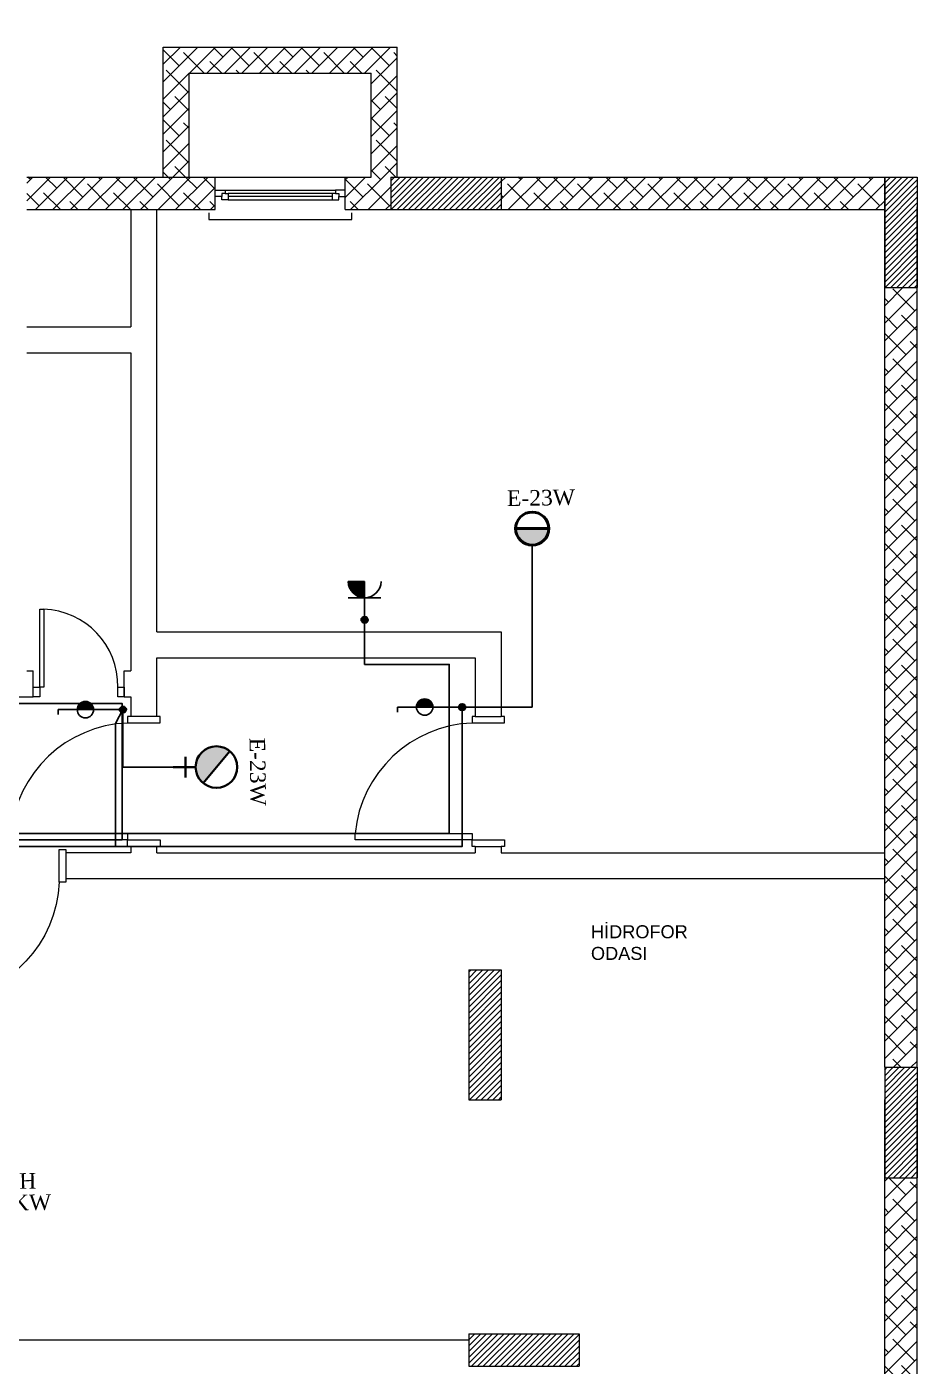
# Model space of a CAD drawing. Header units: millimetres. Extents: x 3395 to 31170, y 2853 to 7104.
# Drawn here: x 9350 to 10035, y 4999 to 6030 of the extents above; entities that cross this region are included whole.
import ezdxf

# ---------------------------------------------------------------- set-up
doc = ezdxf.new("R2010")
doc.units = ezdxf.units.MM
for name, color, linetype in [('AydınlatmaT.', 1, 'Continuous'), ('Elektrik T.', 4, 'Continuous'), ('H', 3, 'Continuous'), ('HidraforY.', 140, 'Continuous'), ('priz', 4, 'Continuous'), ('S', 2, 'Continuous'), ('YazılarY.', 7, 'Continuous')]:
    doc.layers.add(name, color=color, linetype=linetype)
for name, color, linetype, lineweight in [('deha_elk armatür', 51, 'Continuous', 35), ('Duvar', 7, 'Continuous', 20), ('ELK', 1, 'Continuous', 50), ('elk035', 3, 'Continuous', 30), ('KAPEN', 30, 'Continuous', 13), ('TR', 252, 'Continuous', 5)]:
    doc.layers.add(name, color=color, linetype=linetype, lineweight=lineweight)
doc.styles.add('ALT', font='times.ttf', dxfattribs={"height": 20})
doc.styles.get("Standard").update_dxf_attribs({"font": 'arial.ttf'})
pattern_1 = [(45, (14882.293, 21975.831), (-6.735192, 6.735192), []), (135, (14882.293, 21975.831), (-20.2055763, 6.735192), [23.8125, -14.2875])]

# ---------------------------------------------------------------- blocks, each defined once
blk = doc.blocks.new('LL1-2U')
at = {"layer": 'KAPEN'}
blk.add_lwpolyline([(5, 92.5), (10, 92.5), (10, 2.5), (5, 2.5)], close=True, dxfattribs=at)
for points in [[(0, 0), (0, 2.5), (5, 2.5), (5, -22.5), (0, -22.5), (0, -20)], [(100, 0), (100, 2.5), (95, 2.5), (95, -22.5), (100, -22.5), (100, -20)]]:
    blk.add_lwpolyline(points, dxfattribs=at)
blk.add_arc((0.8, -1.3), 94.2, 2.3093, 84.4176, dxfattribs=at)
blk = doc.blocks.new('C_ARMATUR')
at = {"layer": 'ELK'}
blk.add_hatch(color=256, dxfattribs=at).paths.add_polyline_path([(-9, 9, 0.198912), (-12.8, 0), (12.8, 0, 0.668179)])
blk.add_line((-12.8, 0), (12.8, 0), dxfattribs=at)
blk.add_lwpolyline([(-9, 9, 1), (9, -9, 1)], format="xyb", close=True, dxfattribs=at)
blk = doc.blocks.new('E-25')
at = {"layer": 'deha_elk armatür', "lineweight": 35}
blk.add_hatch(color=256, dxfattribs=at).paths.add_polyline_path([(-12.3, -10.3, 0.700134), (16, 0, 0.176378), (12.3, 10.3)])
for p, q in [((12.3, 10.3), (-12.3, -10.3)), ((0, -16), (0, -33.3)), ((8, -23.7), (-8, -23.7)), ((0, -23.7), (8, -23.7))]:
    blk.add_line(p, q, dxfattribs=at)
blk.add_circle((0, 0), 16, dxfattribs=at)
blk = doc.blocks.new('NORA')
for p, q in [((0, 0.2275), (-0.0318, 0.2275)), ((0, 0.105), (0, 0.2275))]:
    blk.add_line(p, q)
blk.add_circle((0, 0.0525), 0.0525)
blk = doc.blocks.new('A')
at = {"layer": 'S', "xscale": 100, "yscale": 100, "zscale": 100, "rotation": 180}
blk.add_blockref('NORA', (0, 0), dxfattribs=at)
blk = doc.blocks.new('B')
at = {"layer": 'elk035'}
blk.add_hatch(color=256, dxfattribs=at).paths.add_polyline_path([(2.5, 0, 1), (-2.5, 0, 1)])
blk.add_circle((0, 0), 2.5, dxfattribs=at)

msp = doc.modelspace()

# ---------------------------------------------------------------- hatches: boundary and pattern name
at = {"layer": 'Duvar'}
for points in [[(9401.3, 5504.5, 0.414214), (9395, 5510.8, 0.414214), (9388.7, 5504.5)], [(9662.3, 5506.5, 0.414214), (9656, 5512.8, 0.414214), (9649.7, 5506.5)]]:
    msp.add_hatch(color=1, dxfattribs=at).paths.add_polyline_path(points)
at = {"layer": 'priz'}
msp.add_hatch(color=4, dxfattribs=at).paths.add_polyline_path([(9609.8, 5590.6), (9609.8, 5603.2), (9597.2, 5603.2, 0.414214)])
at = {"layer": 'TR'}
h = msp.add_hatch(dxfattribs=at)
h.set_pattern_fill('ANSI38', color=256, scale=3)
h.set_pattern_definition([(45, (14882.293, 21975.831), (-6.735192, 6.735192), []), (135, (14882.293, 21975.831), (-20.2055763, 6.735192), [23.8125, -14.2875])])
h.paths.add_polyline_path([(9474.9, 5914.3), (9474.9, 5994.3), (9614.9, 5994.3), (9614.9, 5914.3), (9615.3, 5914.3), (9634.9, 5914.3), (9634.9, 5917.3), (9634.9, 6014.3), (9454.9, 6014.3), (9454.9, 5917.3), (9454.9, 5914.3)])
h = msp.add_hatch(dxfattribs=at)
h.set_pattern_fill('ANSI38', color=256, scale=3)
h.set_pattern_definition(pattern_1)
h.paths.add_polyline_path([(9594.9, 5914.3), (9594.9, 5904.3), (9594.9, 5899.3), (9594.9, 5889.3), (9629.9, 5889.3), (9629.9, 5914.3), (9614.9, 5914.3)])
h.paths.add_polyline_path([(9389.6, 5930.7), (9641.1, 5930.7), (9641.1, 5912.4), (9389.6, 5912.4)], flags=9)
h = msp.add_hatch(dxfattribs=at)
h.set_pattern_fill('ANSI38', color=256, scale=3)
h.set_pattern_definition([(45, (14882.293, 21975.831), (-6.735192, 6.735192), []), (135, (14882.293, 21975.831), (-20.2055763, 6.735192), [23.8125, -14.2875])])
h.paths.add_polyline_path([(9494.9, 5889.3), (9494.9, 5914.3), (9350.4, 5914.3), (9349.9, 5914.3), (9349.9, 5889.3), (9429.9, 5889.3), (9449.9, 5889.3)])
h = msp.add_hatch(dxfattribs=at)
h.set_pattern_fill('ANSI38', color=256, scale=3)
h.set_pattern_definition(pattern_1)
h.paths.add_polyline_path([(10009.9, 5889.3), (10009.9, 5914.3), (9714.9, 5914.3), (9714.9, 5889.3)])
h = msp.add_hatch(dxfattribs=at)
h.set_pattern_fill('ANSI38', color=256, scale=3)
h.set_pattern_definition(pattern_1)
h.paths.add_polyline_path([(10034.9, 5829.3), (10009.9, 5829.3), (10009.9, 5394.3), (10009.9, 5374.3), (10009.9, 5369.5), (10034.9, 5369.5)])
h.paths.add_polyline_path([(10034.9, 5369.5), (10009.9, 5369.5), (10009.9, 5229.3), (10034.9, 5229.3)])
h = msp.add_hatch(dxfattribs=at)
h.set_pattern_fill('ANSI38', color=256, scale=3)
h.set_pattern_definition(pattern_1)
h.paths.add_polyline_path([(10009.9, 5144.3), (10009.9, 5019.3), (10009.9, 4999.3), (10009.9, 4769.3), (10034.9, 4769.3), (10034.9, 5144.3)])

# ---------------------------------------------------------------- linework, layer by layer
at = {"layer": 'AydınlatmaT.'}
for p, q in [((9738.7, 5631), (9738.7, 5506.5)), ((9418.2, 5493.9), (9423.9, 5504.5)), ((9423.9, 5460.3), (9423.9, 5504.5)), ((9418.2, 5399.1), (9418.2, 5493.9)), ((9462.4, 5460.3), (9423.9, 5460.3))]:
    msp.add_line(p, q, dxfattribs=at)
for points in [[(9684.9, 5506.5), (9684.9, 5399.3), (9684.9, 5399.3), (9239.9, 5399.3), (9234.9, 5399.3), (9234.9, 5369.3), (9234.9, 5369.3), (8874.6, 5369.3), (8874.6, 5369.3), (8874.6, 5409.6), (8866.8, 5409.6), (8866.8, 5404.6)], [(9684.9, 5506.5), (9738.7, 5506.5)]]:
    msp.add_lwpolyline(points, dxfattribs=at)
at = {"layer": 'Duvar', "ltscale": 2}
for p, q in [((9454.9, 5914.3), (9454.9, 6014.3)), ((9454.9, 6014.3), (9634.9, 6014.3)), ((9634.9, 5914.3), (9634.9, 6014.3)), ((9474.9, 5914.3), (9474.9, 5994.3)), ((9474.9, 5994.3), (9614.9, 5994.3)), ((9614.9, 5914.3), (9614.9, 5994.3)), ((9349.9, 5914.3), (9494.9, 5914.3)), ((9494.9, 5889.3), (9494.9, 5914.3)), ((9594.9, 5914.3), (9614.9, 5914.3)), ((9594.9, 5889.3), (9594.9, 5914.3)), ((9714.9, 5914.3), (10009.9, 5914.3)), ((9349.9, 5889.3), (9494.9, 5889.3)), ((9594.9, 5889.3), (9633.2, 5889.3)), ((9714.9, 5889.3), (10009.9, 5889.3)), ((9449.9, 5564.3), (9714.9, 5564.3)), ((9714.9, 5564.3), (9714.9, 5499.3)), ((9449.9, 5544.3), (9694.9, 5544.3)), ((9694.9, 5544.3), (9694.9, 5499.3)), ((9349.9, 5534.3), (9354.9, 5534.3)), ((9424.9, 5534.3), (9429.9, 5534.3)), ((9324.9, 5514.3), (9349.9, 5514.3)), ((9349.9, 5514.3), (9354.9, 5514.3)), ((9424.9, 5514.3), (9429.9, 5514.3)), ((9449.9, 5499.3), (9429.9, 5499.3)), ((9694.9, 5499.3), (9714.9, 5499.3)), ((9429.9, 5394.3), (9379.9, 5394.3)), ((9379.9, 5394.3), (9379.9, 5374.3)), ((9449.9, 5399.3), (9429.9, 5399.3)), ((9449.9, 5394.3), (9694.9, 5394.3)), ((9694.9, 5399.3), (9694.9, 5394.3)), ((9694.9, 5399.3), (9714.9, 5399.3)), ((9714.9, 5399.3), (9714.9, 5394.3)), ((9714.9, 5394.3), (10009.9, 5394.3)), ((10009.9, 5374.3), (9379.9, 5374.3)), ((9689.9, 5019.3), (9259.9, 5019.3))]:
    msp.add_line(p, q, dxfattribs=at)
at = {"layer": 'Duvar'}
for p, q in [((9629.9, 5914.3), (9714.9, 5914.3)), ((9629.9, 5914.3), (9629.9, 5889.3)), ((9714.9, 5914.3), (9714.9, 5889.3)), ((10009.9, 5229.3), (10009.9, 5914.3)), ((10009.9, 5914.3), (10034.9, 5914.3)), ((10009.9, 5914.3), (10009.9, 5829.3)), ((10034.9, 5914.3), (10034.9, 5829.3)), ((9502.4, 5904.3), (9587.4, 5904.3)), ((9584.9, 5901.8), (9504.9, 5901.8)), ((9584.9, 5899.3), (9504.9, 5899.3)), ((9504.9, 5896.8), (9584.9, 5896.8)), ((9429.9, 5889.3), (9429.9, 5799.2)), ((9449.9, 5779.2), (9449.9, 5889.3)), ((9629.9, 5889.3), (9714.9, 5889.3)), ((10034.9, 5229.3), (10034.9, 5891.3)), ((9429.9, 5869.2), (9429.9, 5799.2)), ((10009.9, 5829.3), (10034.9, 5829.3)), ((9349.9, 5799.2), (9429.9, 5799.2)), ((9349.9, 5779.2), (9429.9, 5779.2)), ((9349.9, 5779.2), (9429.9, 5779.2)), ((9429.9, 5779.2), (9429.9, 5534.3)), ((9449.9, 5564.3), (9449.9, 5779.2)), ((9449.9, 5499.3), (9449.9, 5544.3)), ((9429.9, 5514.3), (9429.9, 5499.3)), ((9429.9, 5399.3), (9429.9, 5394.3)), ((9449.9, 5394.3), (9449.9, 5399.3)), ((9689.9, 5304.3), (9714.9, 5304.3)), ((9689.9, 5304.3), (9689.9, 5204.3)), ((9714.9, 5304.3), (9714.9, 5204.3)), ((10009.9, 5229.3), (10034.9, 5229.3)), ((10009.9, 5229.3), (10009.9, 5144.3)), ((10034.9, 5229.3), (10034.9, 5144.3)), ((9689.9, 5204.3), (9714.9, 5204.3)), ((10009.9, 4769.3), (10009.9, 5204.4)), ((10034.9, 4749.3), (10034.9, 5204.4)), ((10009.9, 5144.3), (10034.9, 5144.3)), ((9689.9, 5024.3), (9774.9, 5024.3)), ((9689.9, 5024.3), (9689.9, 4999.3)), ((9774.9, 5024.3), (9774.9, 4999.3)), ((9689.9, 4999.3), (9774.9, 4999.3))]:
    msp.add_line(p, q, dxfattribs=at)
at = {"layer": 'Duvar', "flags": 128}
msp.add_lwpolyline([(9494.9, 5914.3), (9594.9, 5914.3)], dxfattribs=at)
at = {"layer": 'Duvar'}
for points in [[(9494.9, 5904.3), (9502.4, 5904.3), (9502.4, 5901.8), (9499.9, 5901.8), (9499.9, 5899.3), (9494.9, 5899.3)], [(9502.4, 5901.8), (9504.9, 5901.8), (9504.9, 5896.8), (9499.9, 5896.8), (9499.9, 5899.3)], [(9587.4, 5901.8), (9584.9, 5901.8), (9584.9, 5896.8), (9589.9, 5896.8), (9589.9, 5899.3)], [(9594.9, 5904.3), (9587.4, 5904.3), (9587.4, 5901.8), (9589.9, 5901.8), (9589.9, 5899.3), (9594.9, 5899.3)], [(9489.9, 5886.8), (9489.9, 5881.8), (9599.9, 5881.8), (9599.9, 5886.8)], [(9354.9, 5514.3), (9354.9, 5534.3)], [(9424.9, 5514.3), (9424.9, 5534.3)]]:
    msp.add_lwpolyline(points, dxfattribs=at)
for points in [[(9359.9, 5521.8), (9359.9, 5581.8), (9362.9, 5581.8), (9362.9, 5521.8)], [(9354.9, 5514.3), (9354.9, 5521.8), (9359.9, 5521.8), (9359.9, 5514.3)], [(9419.9, 5514.3), (9419.9, 5521.8), (9424.9, 5521.8), (9424.9, 5514.3)]]:
    msp.add_lwpolyline(points, close=True, dxfattribs=at)
msp.add_arc((9361, 5522.9), 58.9, 358.8722, 88.1902, dxfattribs=at)
at = {"layer": 'Elektrik T.'}
msp.add_lwpolyline([(8801.8, 5409.6), (8801.8, 5419.6), (8874.6, 5419.6), (8884.6, 5419.6), (8884.6, 5379.3), (8884.6, 5379.3), (9224.9, 5379.3), (9224.9, 5379.3), (9224.9, 5399.3), (9224.9, 5409.3), (9674.9, 5409.3), (9674.9, 5409.3), (9674.9, 5539.3), (9674.9, 5539.3), (9609.8, 5539.3), (9609.8, 5575.1)], dxfattribs=at)
at = {"layer": 'H', "linetype": 'Continuous'}
for p, q in [((9388.7, 5504.5), (9423.9, 5504.5)), ((9649.7, 5506.5), (9684.9, 5506.5))]:
    msp.add_line(p, q, dxfattribs=at)
at = {"layer": 'HidraforY.'}
msp.add_lwpolyline([(9291, 5132.6), (9269.9, 5132.6), (9269.9, 5132.6), (9269.9, 5399.3), (9269.9, 5404.3), (9418.2, 5404.3), (9423.2, 5404.3), (9423.2, 5509.3), (9423.2, 5509.3), (8484.9, 5509.3), (8479.9, 5509.3), (8479.9, 6014.3), (8479.9, 6019.3), (8579.4, 6019.3), (8579.4, 6019.3), (8579.4, 6174.3), (8579.4, 6174.3), (8569.8, 6174.3), (8569.8, 6174.3), (8569.8, 6145.2), (8569.8, 6140.2), (8569.8, 6135.2), (8389.8, 6135.2), (8389.8, 6150.3)], dxfattribs=at)
at = {"layer": 'priz', "color": 4}
for p, q in [((9597.2, 5603.2), (9609.8, 5603.2)), ((9609.8, 5603.2), (9609.8, 5575.1)), ((9597.2, 5590.6), (9622.3, 5590.6))]:
    msp.add_line(p, q, dxfattribs=at)
for start, end in [(180, 270), (270, 0)]:
    msp.add_arc((9609.8, 5603.2), 12.6, start, end, dxfattribs=at)
at = {"layer": 'TR', "ltscale": 2}
for p, q in [((9629.9, 5911.4), (9632.7, 5914.3)), ((9629.9, 5907), (9637.2, 5914.3)), ((9629.9, 5902.5), (9641.7, 5914.3)), ((9629.9, 5898), (9646.2, 5914.3)), ((9629.9, 5893.5), (9650.7, 5914.3)), ((9630.2, 5889.3), (9655.2, 5914.3)), ((9634.7, 5889.3), (9659.7, 5914.3)), ((9639.2, 5889.3), (9664.2, 5914.3)), ((9643.6, 5889.3), (9668.6, 5914.3)), ((9648.1, 5889.3), (9673.1, 5914.3)), ((9652.6, 5889.3), (9677.6, 5914.3)), ((9657.1, 5889.3), (9682.1, 5914.3)), ((9661.6, 5889.3), (9686.6, 5914.3)), ((9666.1, 5889.3), (9691.1, 5914.3)), ((9670.6, 5889.3), (9695.6, 5914.3)), ((9675.1, 5889.3), (9700.1, 5914.3)), ((9679.6, 5889.3), (9704.6, 5914.3)), ((9684.1, 5889.3), (9709.1, 5914.3)), ((9688.5, 5889.3), (9713.5, 5914.3)), ((9693, 5889.3), (9714.9, 5911.1)), ((9697.5, 5889.3), (9714.9, 5906.6)), ((10009.9, 5909.8), (10014.4, 5914.3)), ((10009.9, 5905.3), (10018.9, 5914.3)), ((10009.9, 5900.8), (10023.4, 5914.3)), ((10009.9, 5896.3), (10027.9, 5914.3)), ((10009.9, 5891.8), (10032.3, 5914.3)), ((10009.9, 5887.3), (10034.9, 5912.3)), ((10009.9, 5882.8), (10034.9, 5907.8)), ((9702, 5889.3), (9714.9, 5902.2)), ((9706.5, 5889.3), (9714.9, 5897.7)), ((10009.9, 5878.4), (10034.9, 5903.4)), ((10009.9, 5873.9), (10034.9, 5898.9)), ((9711, 5889.3), (9714.9, 5893.2)), ((10009.9, 5869.4), (10034.9, 5894.4)), ((10009.9, 5864.9), (10034.9, 5889.9)), ((10009.9, 5860.4), (10034.9, 5885.4)), ((10009.9, 5855.9), (10034.9, 5880.9)), ((10009.9, 5851.4), (10034.9, 5876.4)), ((10009.9, 5846.9), (10034.9, 5871.9)), ((10009.9, 5842.4), (10034.9, 5867.4)), ((10009.9, 5837.9), (10034.9, 5862.9)), ((10009.9, 5833.5), (10034.9, 5858.5)), ((10010.2, 5829.3), (10034.9, 5854)), ((10014.7, 5829.3), (10034.9, 5849.5)), ((10019.2, 5829.3), (10034.9, 5845)), ((10023.7, 5829.3), (10034.9, 5840.5)), ((10028.2, 5829.3), (10034.9, 5836)), ((10032.7, 5829.3), (10034.9, 5831.5)), ((9689.9, 5302.4), (9691.8, 5304.3)), ((9689.9, 5297.9), (9696.2, 5304.3)), ((9689.9, 5293.4), (9700.7, 5304.3)), ((9689.9, 5288.9), (9705.2, 5304.3)), ((9689.9, 5284.5), (9709.7, 5304.3)), ((9689.9, 5280), (9714.2, 5304.3)), ((9689.9, 5275.5), (9714.9, 5300.5)), ((9689.9, 5271), (9714.9, 5296)), ((9689.9, 5266.5), (9714.9, 5291.5)), ((9689.9, 5262), (9714.9, 5287)), ((9689.9, 5257.5), (9714.9, 5282.5)), ((9689.9, 5253), (9714.9, 5278)), ((9689.9, 5248.5), (9714.9, 5273.5)), ((9689.9, 5244), (9714.9, 5269)), ((9689.9, 5239.6), (9714.9, 5264.6)), ((9689.9, 5235.1), (9714.9, 5260.1)), ((9689.9, 5230.6), (9714.9, 5255.6)), ((9689.9, 5226.1), (9714.9, 5251.1)), ((9689.9, 5221.6), (9714.9, 5246.6)), ((9689.9, 5217.1), (9714.9, 5242.1)), ((9689.9, 5212.6), (9714.9, 5237.6)), ((9689.9, 5208.1), (9714.9, 5233.1)), ((9690.5, 5204.3), (9714.9, 5228.6)), ((10009.9, 5227.3), (10011.9, 5229.3)), ((10009.9, 5222.8), (10016.4, 5229.3)), ((10009.9, 5218.3), (10020.9, 5229.3)), ((10009.9, 5213.8), (10025.4, 5229.3)), ((10009.9, 5209.3), (10029.8, 5229.3)), ((10009.9, 5204.8), (10034.3, 5229.3)), ((9695, 5204.3), (9714.9, 5224.1)), ((9699.5, 5204.3), (9714.9, 5219.7)), ((10009.9, 5200.3), (10034.9, 5225.3)), ((10009.9, 5195.9), (10034.9, 5220.9)), ((10009.9, 5191.4), (10034.9, 5216.4)), ((9704, 5204.3), (9714.9, 5215.2)), ((9708.5, 5204.3), (9714.9, 5210.7)), ((9713, 5204.3), (9714.9, 5206.2)), ((10009.9, 5186.9), (10034.9, 5211.9)), ((10009.9, 5182.4), (10034.9, 5207.4)), ((10009.9, 5177.9), (10034.9, 5202.9)), ((10009.9, 5173.4), (10034.9, 5198.4)), ((10009.9, 5168.9), (10034.9, 5193.9)), ((10009.9, 5164.4), (10034.9, 5189.4)), ((10009.9, 5159.9), (10034.9, 5184.9)), ((10009.9, 5155.4), (10034.9, 5180.4)), ((10009.9, 5151), (10034.9, 5176)), ((10009.9, 5146.5), (10034.9, 5171.5)), ((10012.2, 5144.3), (10034.9, 5167)), ((10016.7, 5144.3), (10034.9, 5162.5)), ((10021.2, 5144.3), (10034.9, 5158)), ((10025.7, 5144.3), (10034.9, 5153.5)), ((10030.2, 5144.3), (10034.9, 5149)), ((10034.6, 5144.3), (10034.9, 5144.5)), ((9689.9, 5024), (9690.1, 5024.3)), ((9689.9, 5019.5), (9694.6, 5024.3)), ((9689.9, 5015), (9699.1, 5024.3)), ((9689.9, 5010.6), (9703.6, 5024.3)), ((9689.9, 5006.1), (9708.1, 5024.3)), ((9689.9, 5001.6), (9712.6, 5024.3)), ((9692.1, 4999.3), (9717.1, 5024.3)), ((9696.6, 4999.3), (9721.6, 5024.3)), ((9701.1, 4999.3), (9726.1, 5024.3)), ((9705.6, 4999.3), (9730.6, 5024.3)), ((9710, 4999.3), (9735, 5024.3)), ((9714.5, 4999.3), (9739.5, 5024.3)), ((9719, 4999.3), (9744, 5024.3)), ((9723.5, 4999.3), (9748.5, 5024.3)), ((9728, 4999.3), (9753, 5024.3)), ((9732.5, 4999.3), (9757.5, 5024.3)), ((9737, 4999.3), (9762, 5024.3)), ((9741.5, 4999.3), (9766.5, 5024.3)), ((9746, 4999.3), (9771, 5024.3)), ((9750.5, 4999.3), (9774.9, 5023.7)), ((9754.9, 4999.3), (9774.9, 5019.2)), ((9759.4, 4999.3), (9774.9, 5014.7)), ((9763.9, 4999.3), (9774.9, 5010.2)), ((9768.4, 4999.3), (9774.9, 5005.8)), ((9772.9, 4999.3), (9774.9, 5001.3))]:
    msp.add_line(p, q, dxfattribs=at)

# ---------------------------------------------------------------- block references
at = {"layer": 'AydınlatmaT.', "rotation": 180}
msp.add_blockref('C_ARMATUR', (9738.7, 5643.8), dxfattribs=at)
at = {"layer": 'deha_elk armatür', "ltscale": 20, "xscale": -1, "rotation": 270.0000000001322}
msp.add_blockref('E-25', (9495.8, 5460.3), dxfattribs=at)
msp.add_blockref('E-25', (9495.8, 5460.3), dxfattribs=at)
at = {"layer": 'Duvar'}
for name, p, rotation in [('B', (9609.8, 5573.7), 109.6047395526662), ('B', (9423.9, 5504.5), 109.6047395526662), ('B', (9684.9, 5506.5), 109.6047395526662), ('LL1-2U', (9429.9, 5399.3), 90), ('LL1-2U', (9694.9, 5399.3), 90)]:
    msp.add_blockref(name, p, dxfattribs=dict(at, rotation=rotation))
at = {"layer": 'Duvar', "xscale": -1, "rotation": 180}
msp.add_blockref('LL1-2U', (9279.9, 5374.3), dxfattribs=at)
at = {"layer": 'H', "linetype": 'Continuous', "xscale": 1.19999999999709, "yscale": 1.19999999999709, "zscale": 1.19999999999709, "rotation": 269.9999999999999}
for p in [(9401.3, 5504.5), (9662.3, 5506.5)]:
    msp.add_blockref('A', p, dxfattribs=at)
at = {"layer": 'YazılarY.', "color": 40, "ltscale": 20, "true_color": 0xf8d731, "xscale": -1, "rotation": 270.0000000001322}
msp.add_blockref('E-25', (9495.8, 5460.3), dxfattribs=at)

# ---------------------------------------------------------------- texts
at = {"layer": 'YazılarY.', "color": 3, "style": 'ALT'}
for rotation, p in [(0.8945, (9719.4, 5661.2)), (270.8945, (9521.2, 5482.8))]:
    msp.add_text('E-23W', height=12, rotation=rotation, dxfattribs=at).set_placement(p)
at = {"layer": 'YazılarY.', "style": 'ALT'}
for s, p in [('TH', (9333.1, 5135.6)), ('2,2KW', (9315.9, 5118.8))]:
    msp.add_text(s, height=12, rotation=0.8945, dxfattribs=at).set_placement(p)
at = {"layer": 'YazılarY.', "insert": (9783.9, 5338.6), "char_height": 10, "attachment_point": 1}
msp.add_mtext_dynamic_manual_height_columns('HİDROFOR ODASI', width=54.777, gutter_width=12.5, heights=[0], dxfattribs=at)

doc.saveas('drawing.dxf')
